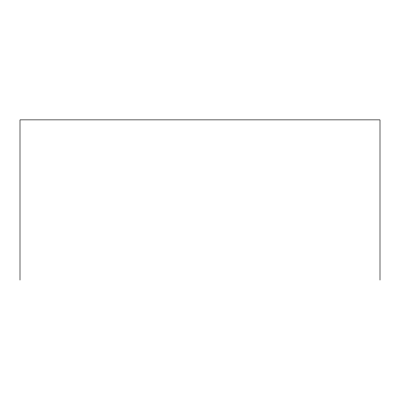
<?xml version="1.0" encoding="UTF-8"?>
<svg xmlns="http://www.w3.org/2000/svg" width="400" height="400" viewBox="0 0 400 400"><rect width="100%" height="100%" fill="white"/><g stroke="black" fill="none" stroke-linecap="round" stroke-linejoin="round"><path stroke-width="0.6" d="M380 280.12L380 119.88L20 119.88L20 280.12"/></g></svg>
